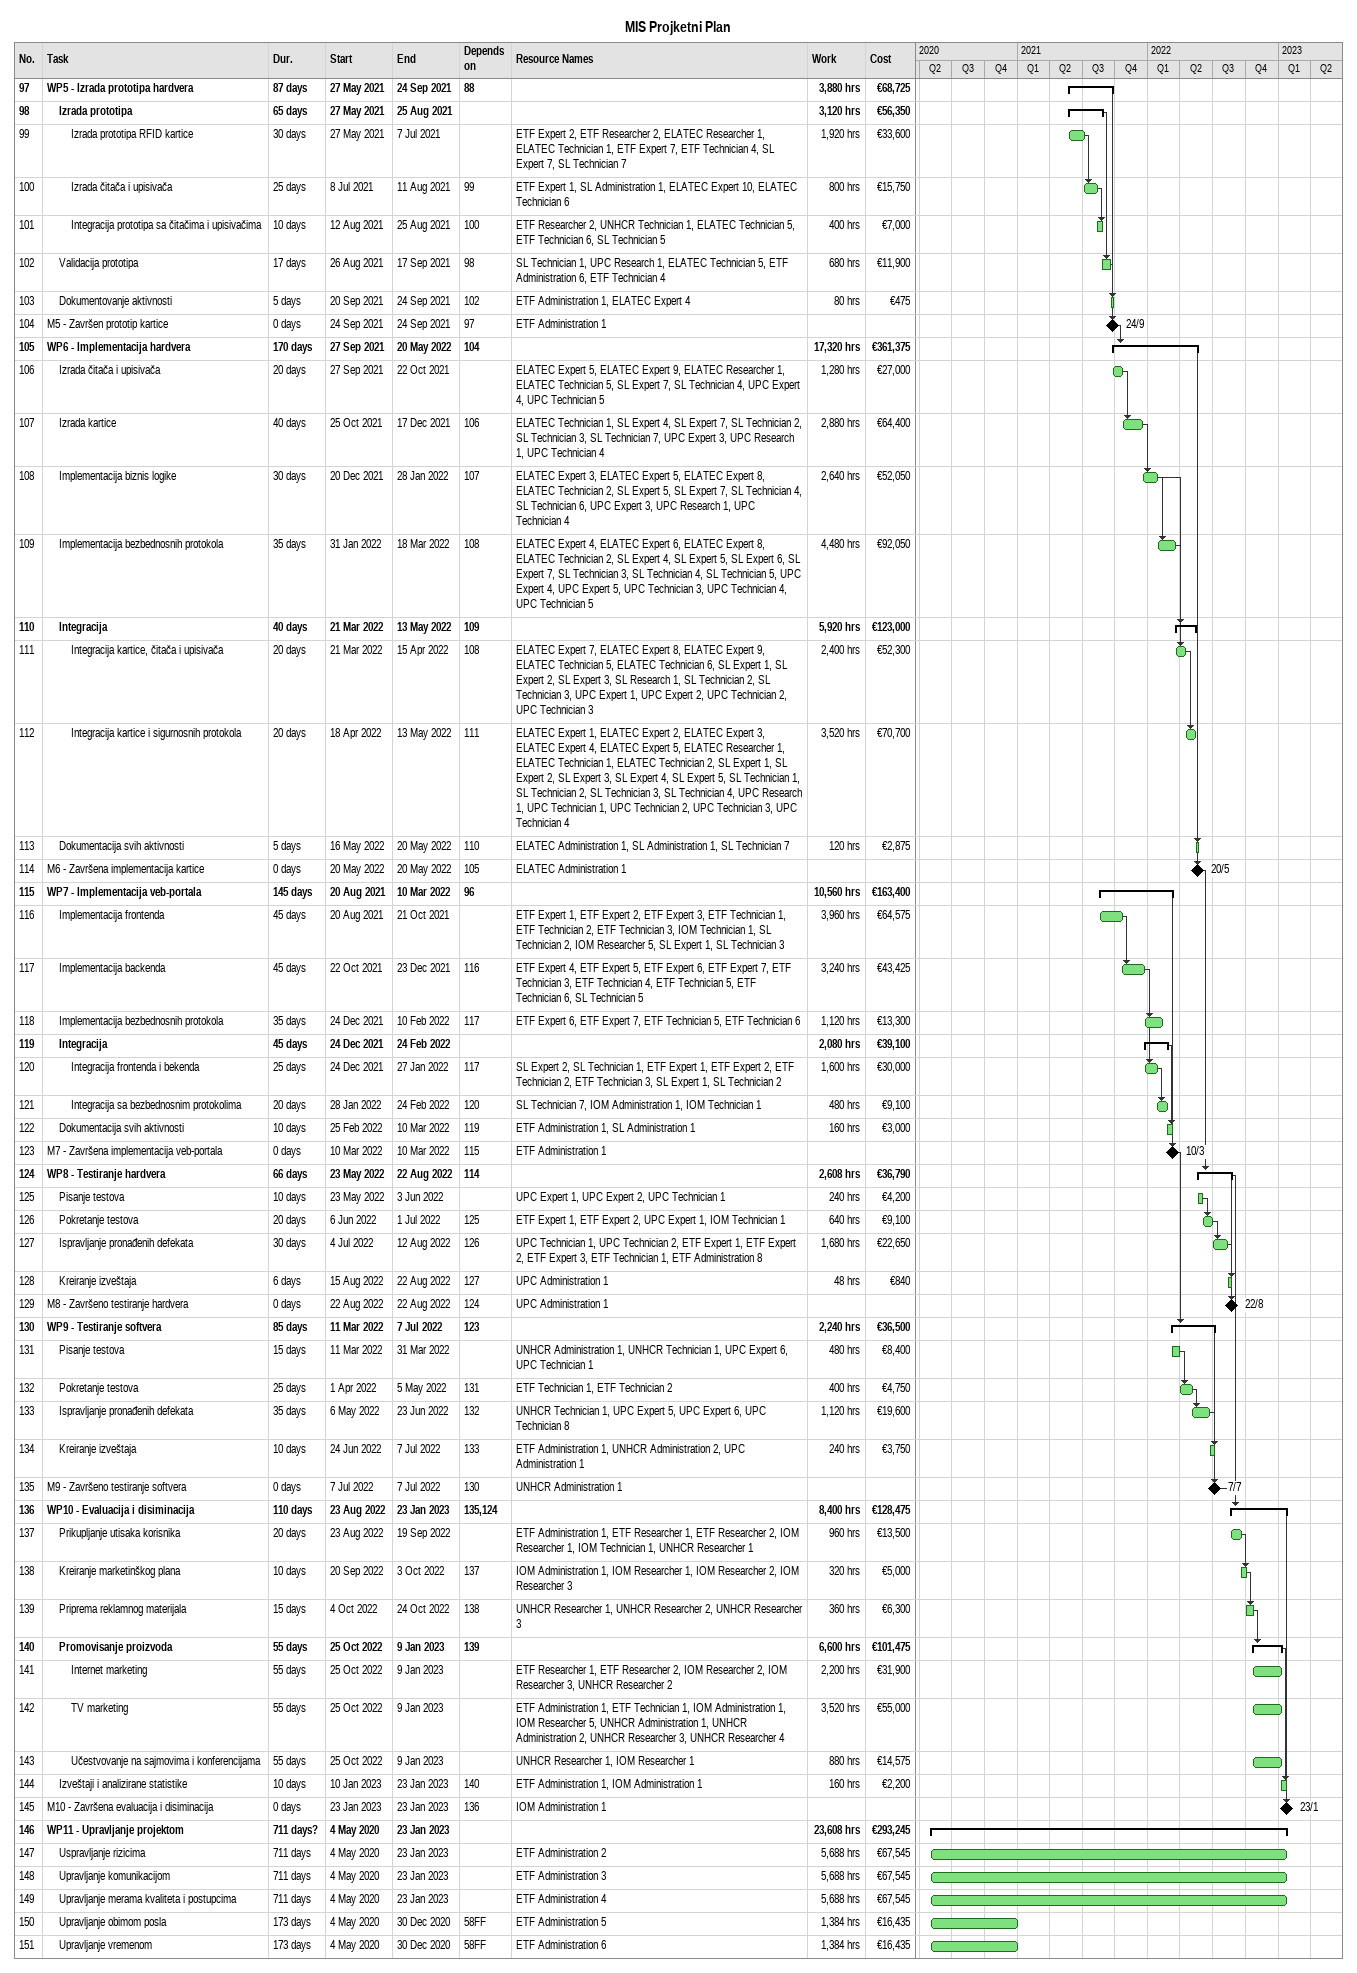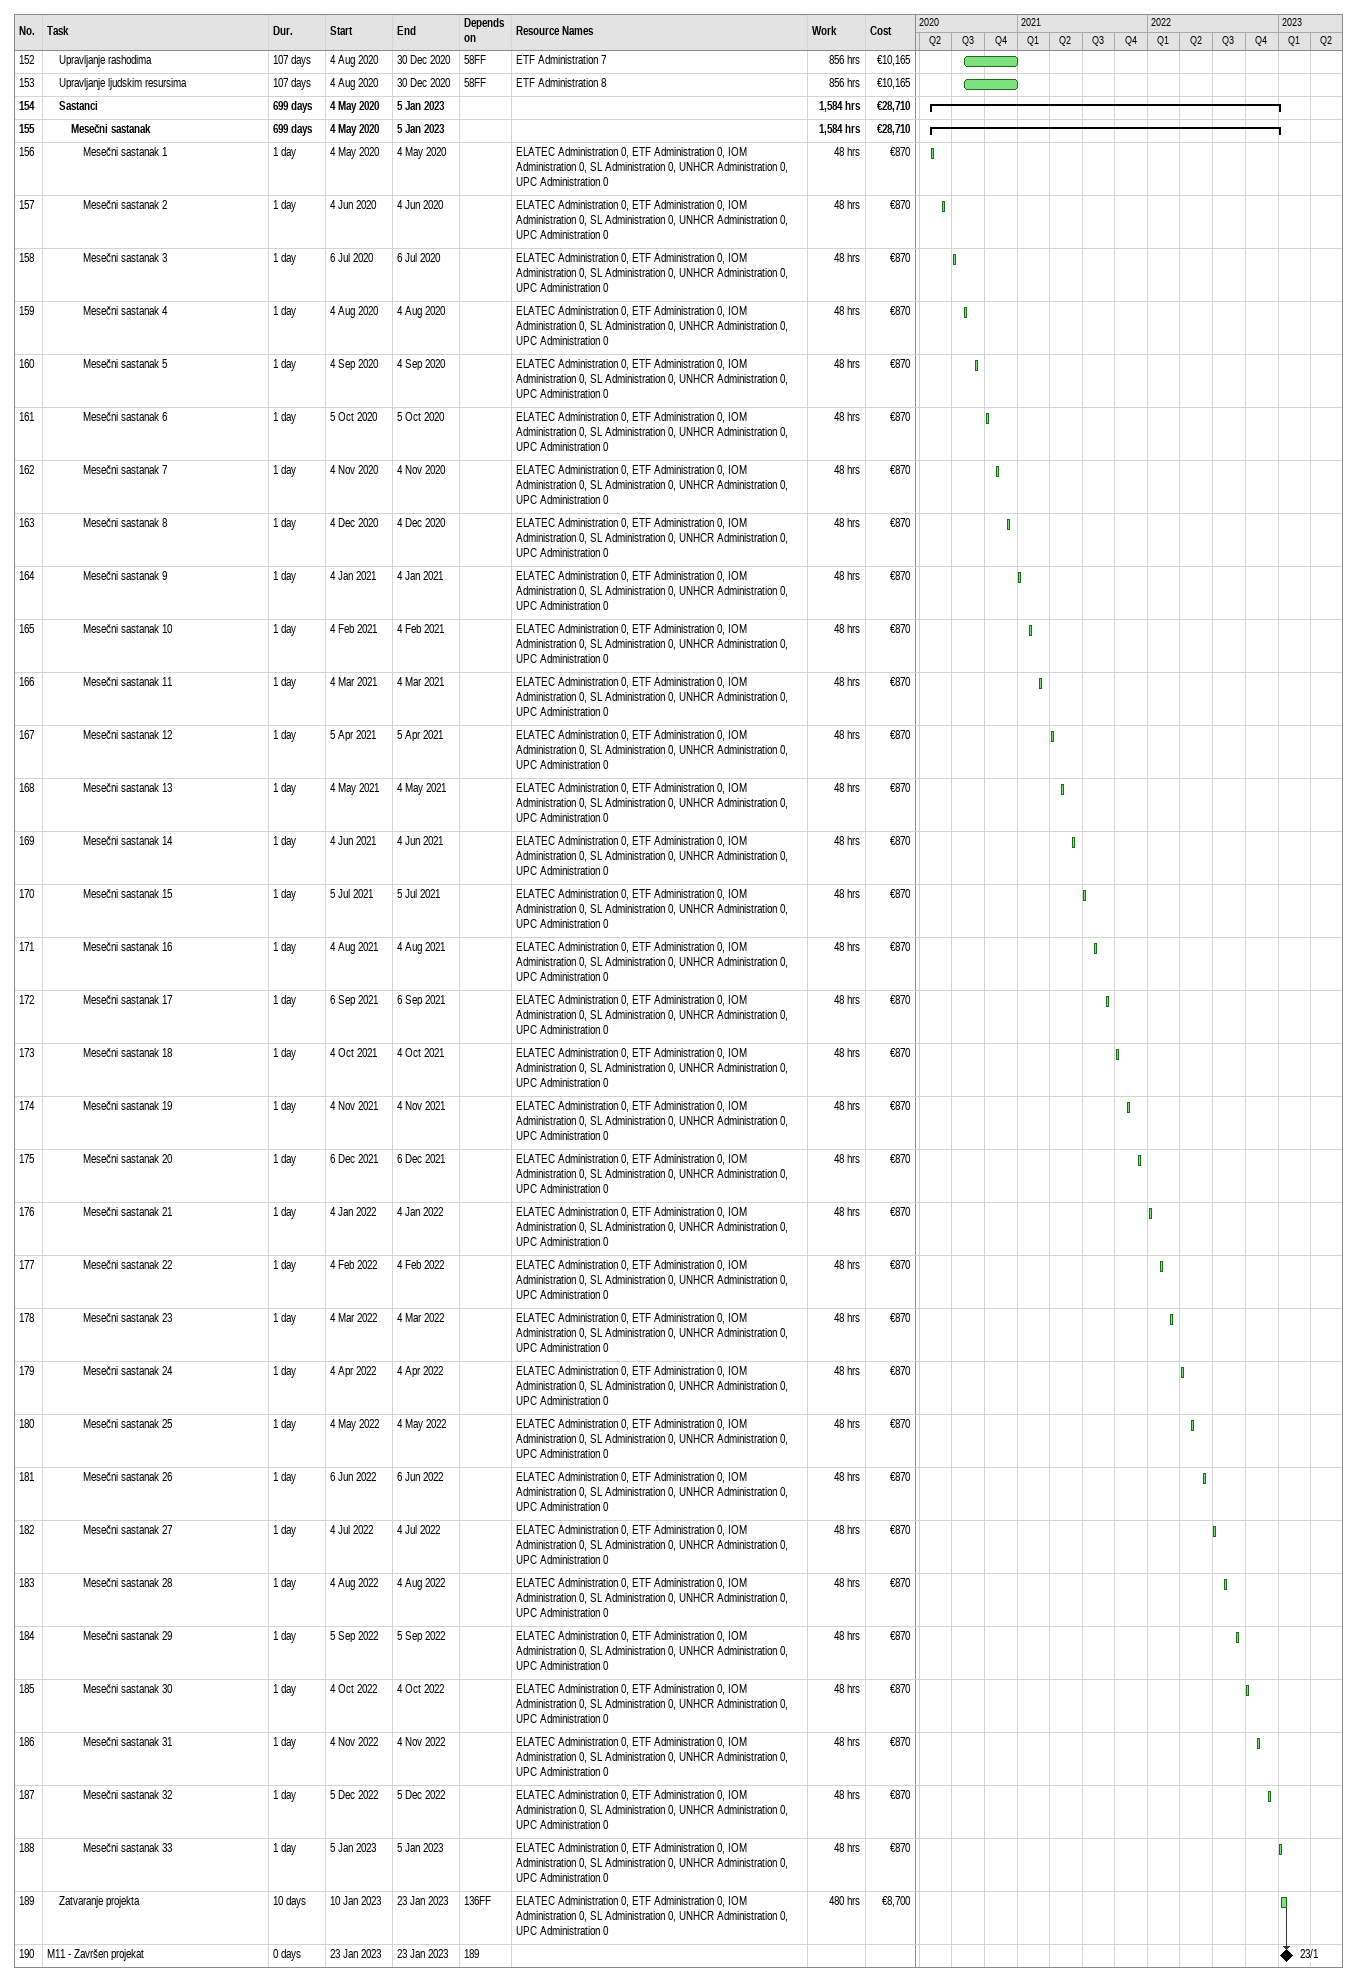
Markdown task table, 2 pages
MIS Projketni Plan

| ID | Level | Task | Duration | Start | Finish | Predecessors | Resources | Work (h) | Cost (€) |
|---|---|---|---|---|---|---|---|---|---|
| 97 | 1 | **WP5 - Izrada prototipa hardvera** | 87d | 2021-05-27 | 2021-09-24 | 88 |  | 3880 | 68725 |
| 98 | 2 | **Izrada prototipa** | 65d | 2021-05-27 | 2021-08-25 |  |  | 3120 | 56350 |
| 99 | 3 | Izrada prototipa RFID kartice | 30d | 2021-05-27 | 2021-07-07 |  | ETF Expert 2, ETF Researcher 2, ELATEC Researcher 1, ELATEC Technician 1, ETF Expert 7, ETF Technician 4, SL Expert 7, SL Technician 7 | 1920 | 33600 |
| 100 | 3 | Izrada čitača i upisivača | 25d | 2021-07-08 | 2021-08-11 | 99 | ETF Expert 1, SL Administration 1, ELATEC Expert 10, ELATEC Technician 6 | 800 | 15750 |
| 101 | 3 | Integracija prototipa sa čitačima i upisivačima | 10d | 2021-08-12 | 2021-08-25 | 100 | ETF Researcher 2, UNHCR Technician 1, ELATEC Technician 5, ETF Technician 6, SL Technician 5 | 400 | 7000 |
| 102 | 2 | Validacija prototipa | 17d | 2021-08-26 | 2021-09-17 | 98 | SL Technician 1, UPC Research 1, ELATEC Technician 5, ETF Administration 6, ETF Technician 4 | 680 | 11900 |
| 103 | 2 | Dokumentovanje aktivnosti | 5d | 2021-09-20 | 2021-09-24 | 102 | ETF Administration 1, ELATEC Expert 4 | 80 | 475 |
| 104 | 1 | M5 - Završen prototip kartice | 0d | 2021-09-24 | 2021-09-24 | 97 | ETF Administration 1 |  |  |
| 105 | 1 | **WP6 - Implementacija hardvera** | 170d | 2021-09-27 | 2022-05-20 | 104 |  | 17320 | 361375 |
| 106 | 2 | Izrada čitača i upisivača | 20d | 2021-09-27 | 2021-10-22 |  | ELATEC Expert 5, ELATEC Expert 9, ELATEC Researcher 1, ELATEC Technician 5, SL Expert 7, SL Technician 4, UPC Expert 4, UPC Technician 5 | 1280 | 27000 |
| 107 | 2 | Izrada kartice | 40d | 2021-10-25 | 2021-12-17 | 106 | ELATEC Technician 1, SL Expert 4, SL Expert 7, SL Technician 2, SL Technician 3, SL Technician 7, UPC Expert 3, UPC Research 1, UPC Technician 4 | 2880 | 64400 |
| 108 | 2 | Implementacija biznis logike | 30d | 2021-12-20 | 2022-01-28 | 107 | ELATEC Expert 3, ELATEC Expert 5, ELATEC Expert 8, ELATEC Technician 2, SL Expert 5, SL Expert 7, SL Technician 4, SL Technician 6, UPC Expert 3, UPC Research 1, UPC Technician 4 | 2640 | 52050 |
| 109 | 2 | Implementacija bezbednosnih protokola | 35d | 2022-01-31 | 2022-03-18 | 108 | ELATEC Expert 4, ELATEC Expert 6, ELATEC Expert 8, ELATEC Technician 2, SL Expert 4, SL Expert 5, SL Expert 6, SL Expert 7, SL Technician 3, SL Technician 4, SL Technician 5, UPC Expert 4, UPC Expert 5, UPC Technician 3, UPC Technician 4, UPC Technician 5 | 4480 | 92050 |
| 110 | 2 | **Integracija** | 40d | 2022-03-21 | 2022-05-13 | 109 |  | 5920 | 123000 |
| 111 | 3 | Integracija kartice, čitača i upisivača | 20d | 2022-03-21 | 2022-04-15 | 108 | ELATEC Expert 7, ELATEC Expert 8, ELATEC Expert 9, ELATEC Technician 5, ELATEC Technician 6, SL Expert 1, SL Expert 2, SL Expert 3, SL Research 1, SL Technician 2, SL Technician 3, UPC Expert 1, UPC Expert 2, UPC Technician 2, UPC Technician 3 | 2400 | 52300 |
| 112 | 3 | Integracija kartice i sigurnosnih protokola | 20d | 2022-04-18 | 2022-05-13 | 111 | ELATEC Expert 1, ELATEC Expert 2, ELATEC Expert 3, ELATEC Expert 4, ELATEC Expert 5, ELATEC Researcher 1, ELATEC Technician 1, ELATEC Technician 2, SL Expert 1, SL Expert 2, SL Expert 3, SL Expert 4, SL Expert 5, SL Technician 1, SL Technician 2, SL Technician 3, SL Technician 4, UPC Research 1, UPC Technician 1, UPC Technician 2, UPC Technician 3, UPC Technician 4 | 3520 | 70700 |
| 113 | 2 | Dokumentacija svih aktivnosti | 5d | 2022-05-16 | 2022-05-20 | 110 | ELATEC Administration 1, SL Administration 1, SL Technician 7 | 120 | 2875 |
| 114 | 1 | M6 - Završena implementacija kartice | 0d | 2022-05-20 | 2022-05-20 | 105 | ELATEC Administration 1 |  |  |
| 115 | 1 | **WP7 - Implementacija veb-portala** | 145d | 2021-08-20 | 2022-03-10 | 96 |  | 10560 | 163400 |
| 116 | 2 | Implementacija frontenda | 45d | 2021-08-20 | 2021-10-21 |  | ETF Expert 1, ETF Expert 2, ETF Expert 3, ETF Technician 1, ETF Technician 2, ETF Technician 3, IOM Technician 1, SL Technician 2, IOM Researcher 5, SL Expert 1, SL Technician 3 | 3960 | 64575 |
| 117 | 2 | Implementacija backenda | 45d | 2021-10-22 | 2021-12-23 | 116 | ETF Expert 4, ETF Expert 5, ETF Expert 6, ETF Expert 7, ETF Technician 3, ETF Technician 4, ETF Technician 5, ETF Technician 6, SL Technician 5 | 3240 | 43425 |
| 118 | 2 | Implementacija bezbednosnih protokola | 35d | 2021-12-24 | 2022-02-10 | 117 | ETF Expert 6, ETF Expert 7, ETF Technician 5, ETF Technician 6 | 1120 | 13300 |
| 119 | 2 | **Integracija** | 45d | 2021-12-24 | 2022-02-24 |  |  | 2080 | 39100 |
| 120 | 3 | Integracija frontenda i bekenda | 25d | 2021-12-24 | 2022-01-27 | 117 | SL Expert 2, SL Technician 1, ETF Expert 1, ETF Expert 2, ETF Technician 2, ETF Technician 3, SL Expert 1, SL Technician 2 | 1600 | 30000 |
| 121 | 3 | Integracija sa bezbednosnim protokolima | 20d | 2022-01-28 | 2022-02-24 | 120 | SL Technician 7, IOM Administration 1, IOM Technician 1 | 480 | 9100 |
| 122 | 2 | Dokumentacija svih aktivnosti | 10d | 2022-02-25 | 2022-03-10 | 119 | ETF Administration 1, SL Administration 1 | 160 | 3000 |
| 123 | 1 | M7 - Završena implementacija veb-portala | 0d | 2022-03-10 | 2022-03-10 | 115 | ETF Administration 1 |  |  |
| 124 | 1 | **WP8 - Testiranje hardvera** | 66d | 2022-05-23 | 2022-08-22 | 114 |  | 2608 | 36790 |
| 125 | 2 | Pisanje testova | 10d | 2022-05-23 | 2022-06-03 |  | UPC Expert 1, UPC Expert 2, UPC Technician 1 | 240 | 4200 |
| 126 | 2 | Pokretanje testova | 20d | 2022-06-06 | 2022-07-01 | 125 | ETF Expert 1, ETF Expert 2, UPC Expert 1, IOM Technician 1 | 640 | 9100 |
| 127 | 2 | Ispravljanje pronađenih defekata | 30d | 2022-07-04 | 2022-08-12 | 126 | UPC Technician 1, UPC Technician 2, ETF Expert 1, ETF Expert 2, ETF Expert 3, ETF Technician 1, ETF Administration 8 | 1680 | 22650 |
| 128 | 2 | Kreiranje izveštaja | 6d | 2022-08-15 | 2022-08-22 | 127 | UPC Administration 1 | 48 | 840 |
| 129 | 1 | M8 - Završeno testiranje hardvera | 0d | 2022-08-22 | 2022-08-22 | 124 | UPC Administration 1 |  |  |
| 130 | 1 | **WP9 - Testiranje softvera** | 85d | 2022-03-11 | 2022-07-07 | 123 |  | 2240 | 36500 |
| 131 | 2 | Pisanje testova | 15d | 2022-03-11 | 2022-03-31 |  | UNHCR Administration 1, UNHCR Technician 1, UPC Expert 6, UPC Technician 1 | 480 | 8400 |
| 132 | 2 | Pokretanje testova | 25d | 2022-04-01 | 2022-05-05 | 131 | ETF Technician 1, ETF Technician 2 | 400 | 4750 |
| 133 | 2 | Ispravljanje pronađenih defekata | 35d | 2022-05-06 | 2022-06-23 | 132 | UNHCR Technician 1, UPC Expert 5, UPC Expert 6, UPC Technician 8 | 1120 | 19600 |
| 134 | 2 | Kreiranje izveštaja | 10d | 2022-06-24 | 2022-07-07 | 133 | ETF Administration 1, UNHCR Administration 2, UPC Administration 1 | 240 | 3750 |
| 135 | 1 | M9 - Završeno testiranje softvera | 0d | 2022-07-07 | 2022-07-07 | 130 | UNHCR Administration 1 |  |  |
| 136 | 1 | **WP10 - Evaluacija i disiminacija** | 110d | 2022-08-23 | 2023-01-23 | 135, 124 |  | 8400 | 128475 |
| 137 | 2 | Prikupljanje utisaka korisnika | 20d | 2022-08-23 | 2022-09-19 |  | ETF Administration 1, ETF Researcher 1, ETF Researcher 2, IOM Researcher 1, IOM Technician 1, UNHCR Researcher 1 | 960 | 13500 |
| 138 | 2 | Kreiranje marketinškog plana | 10d | 2022-09-20 | 2022-10-03 | 137 | IOM Administration 1, IOM Researcher 1, IOM Researcher 2, IOM Researcher 3 | 320 | 5000 |
| 139 | 2 | Priprema reklamnog materijala | 15d | 2022-10-04 | 2022-10-24 | 138 | UNHCR Researcher 1, UNHCR Researcher 2, UNHCR Researcher 3 | 360 | 6300 |
| 140 | 2 | **Promovisanje proizvoda** | 55d | 2022-10-25 | 2023-01-09 | 139 |  | 6600 | 101475 |
| 141 | 3 | Internet marketing | 55d | 2022-10-25 | 2023-01-09 |  | ETF Researcher 1, ETF Researcher 2, IOM Researcher 2, IOM Researcher 3, UNHCR Researcher 2 | 2200 | 31900 |
| 142 | 3 | TV marketing | 55d | 2022-10-25 | 2023-01-09 |  | ETF Administration 1, ETF Technician 1, IOM Administration 1, IOM Researcher 5, UNHCR Administration 1, UNHCR Administration 2, UNHCR Researcher 3, UNHCR Researcher 4 | 3520 | 55000 |
| 143 | 3 | Učestvovanje na sajmovima i konferencijama | 55d | 2022-10-25 | 2023-01-09 |  | UNHCR Researcher 1, IOM Researcher 1 | 880 | 14575 |
| 144 | 2 | Izveštaji i analizirane statistike | 10d | 2023-01-10 | 2023-01-23 | 140 | ETF Administration 1, IOM Administration 1 | 160 | 2200 |
| 145 | 1 | M10 - Završena evaluacija i disiminacija | 0d | 2023-01-23 | 2023-01-23 | 136 | IOM Administration 1 |  |  |
| 146 | 1 | **WP11 - Upravljanje projektom** | 711d? | 2020-05-04 | 2023-01-23 |  |  | 23608 | 293245 |
| 147 | 2 | Uspravljanje rizicima | 711d | 2020-05-04 | 2023-01-23 |  | ETF Administration 2 | 5688 | 67545 |
| 148 | 2 | Upravljanje komunikacijom | 711d | 2020-05-04 | 2023-01-23 |  | ETF Administration 3 | 5688 | 67545 |
| 149 | 2 | Upravljanje merama kvaliteta i postupcima | 711d | 2020-05-04 | 2023-01-23 |  | ETF Administration 4 | 5688 | 67545 |
| 150 | 2 | Upravljanje obimom posla | 173d | 2020-05-04 | 2020-12-30 | 58FF | ETF Administration 5 | 1384 | 16435 |
| 151 | 2 | Upravljanje vremenom | 173d | 2020-05-04 | 2020-12-30 | 58FF | ETF Administration 6 | 1384 | 16435 |
| 152 | 2 | Upravljanje rashodima | 107d | 2020-08-04 | 2020-12-30 | 58FF | ETF Administration 7 | 856 | 10165 |
| 153 | 2 | Upravljanje ljudskim resursima | 107d | 2020-08-04 | 2020-12-30 | 58FF | ETF Administration 8 | 856 | 10165 |
| 154 | 2 | **Sastanci** | 699d | 2020-05-04 | 2023-01-05 |  |  | 1584 | 28710 |
| 155 | 3 | **Mesečni sastanak** | 699d | 2020-05-04 | 2023-01-05 |  |  | 1584 | 28710 |
| 156 | 4 | Mesečni sastanak 1 | 1d | 2020-05-04 | 2020-05-04 |  | ELATEC Administration 0, ETF Administration 0, IOM Administration 0, SL Administration 0, UNHCR Administration 0, UPC Administration 0 | 48 | 870 |
| 157 | 4 | Mesečni sastanak 2 | 1d | 2020-06-04 | 2020-06-04 |  | ELATEC Administration 0, ETF Administration 0, IOM Administration 0, SL Administration 0, UNHCR Administration 0, UPC Administration 0 | 48 | 870 |
| 158 | 4 | Mesečni sastanak 3 | 1d | 2020-07-06 | 2020-07-06 |  | ELATEC Administration 0, ETF Administration 0, IOM Administration 0, SL Administration 0, UNHCR Administration 0, UPC Administration 0 | 48 | 870 |
| 159 | 4 | Mesečni sastanak 4 | 1d | 2020-08-04 | 2020-08-04 |  | ELATEC Administration 0, ETF Administration 0, IOM Administration 0, SL Administration 0, UNHCR Administration 0, UPC Administration 0 | 48 | 870 |
| 160 | 4 | Mesečni sastanak 5 | 1d | 2020-09-04 | 2020-09-04 |  | ELATEC Administration 0, ETF Administration 0, IOM Administration 0, SL Administration 0, UNHCR Administration 0, UPC Administration 0 | 48 | 870 |
| 161 | 4 | Mesečni sastanak 6 | 1d | 2020-10-05 | 2020-10-05 |  | ELATEC Administration 0, ETF Administration 0, IOM Administration 0, SL Administration 0, UNHCR Administration 0, UPC Administration 0 | 48 | 870 |
| 162 | 4 | Mesečni sastanak 7 | 1d | 2020-11-04 | 2020-11-04 |  | ELATEC Administration 0, ETF Administration 0, IOM Administration 0, SL Administration 0, UNHCR Administration 0, UPC Administration 0 | 48 | 870 |
| 163 | 4 | Mesečni sastanak 8 | 1d | 2020-12-04 | 2020-12-04 |  | ELATEC Administration 0, ETF Administration 0, IOM Administration 0, SL Administration 0, UNHCR Administration 0, UPC Administration 0 | 48 | 870 |
| 164 | 4 | Mesečni sastanak 9 | 1d | 2021-01-04 | 2021-01-04 |  | ELATEC Administration 0, ETF Administration 0, IOM Administration 0, SL Administration 0, UNHCR Administration 0, UPC Administration 0 | 48 | 870 |
| 165 | 4 | Mesečni sastanak 10 | 1d | 2021-02-04 | 2021-02-04 |  | ELATEC Administration 0, ETF Administration 0, IOM Administration 0, SL Administration 0, UNHCR Administration 0, UPC Administration 0 | 48 | 870 |
| 166 | 4 | Mesečni sastanak 11 | 1d | 2021-03-04 | 2021-03-04 |  | ELATEC Administration 0, ETF Administration 0, IOM Administration 0, SL Administration 0, UNHCR Administration 0, UPC Administration 0 | 48 | 870 |
| 167 | 4 | Mesečni sastanak 12 | 1d | 2021-04-05 | 2021-04-05 |  | ELATEC Administration 0, ETF Administration 0, IOM Administration 0, SL Administration 0, UNHCR Administration 0, UPC Administration 0 | 48 | 870 |
| 168 | 4 | Mesečni sastanak 13 | 1d | 2021-05-04 | 2021-05-04 |  | ELATEC Administration 0, ETF Administration 0, IOM Administration 0, SL Administration 0, UNHCR Administration 0, UPC Administration 0 | 48 | 870 |
| 169 | 4 | Mesečni sastanak 14 | 1d | 2021-06-04 | 2021-06-04 |  | ELATEC Administration 0, ETF Administration 0, IOM Administration 0, SL Administration 0, UNHCR Administration 0, UPC Administration 0 | 48 | 870 |
| 170 | 4 | Mesečni sastanak 15 | 1d | 2021-07-05 | 2021-07-05 |  | ELATEC Administration 0, ETF Administration 0, IOM Administration 0, SL Administration 0, UNHCR Administration 0, UPC Administration 0 | 48 | 870 |
| 171 | 4 | Mesečni sastanak 16 | 1d | 2021-08-04 | 2021-08-04 |  | ELATEC Administration 0, ETF Administration 0, IOM Administration 0, SL Administration 0, UNHCR Administration 0, UPC Administration 0 | 48 | 870 |
| 172 | 4 | Mesečni sastanak 17 | 1d | 2021-09-06 | 2021-09-06 |  | ELATEC Administration 0, ETF Administration 0, IOM Administration 0, SL Administration 0, UNHCR Administration 0, UPC Administration 0 | 48 | 870 |
| 173 | 4 | Mesečni sastanak 18 | 1d | 2021-10-04 | 2021-10-04 |  | ELATEC Administration 0, ETF Administration 0, IOM Administration 0, SL Administration 0, UNHCR Administration 0, UPC Administration 0 | 48 | 870 |
| 174 | 4 | Mesečni sastanak 19 | 1d | 2021-11-04 | 2021-11-04 |  | ELATEC Administration 0, ETF Administration 0, IOM Administration 0, SL Administration 0, UNHCR Administration 0, UPC Administration 0 | 48 | 870 |
| 175 | 4 | Mesečni sastanak 20 | 1d | 2021-12-06 | 2021-12-06 |  | ELATEC Administration 0, ETF Administration 0, IOM Administration 0, SL Administration 0, UNHCR Administration 0, UPC Administration 0 | 48 | 870 |
| 176 | 4 | Mesečni sastanak 21 | 1d | 2022-01-04 | 2022-01-04 |  | ELATEC Administration 0, ETF Administration 0, IOM Administration 0, SL Administration 0, UNHCR Administration 0, UPC Administration 0 | 48 | 870 |
| 177 | 4 | Mesečni sastanak 22 | 1d | 2022-02-04 | 2022-02-04 |  | ELATEC Administration 0, ETF Administration 0, IOM Administration 0, SL Administration 0, UNHCR Administration 0, UPC Administration 0 | 48 | 870 |
| 178 | 4 | Mesečni sastanak 23 | 1d | 2022-03-04 | 2022-03-04 |  | ELATEC Administration 0, ETF Administration 0, IOM Administration 0, SL Administration 0, UNHCR Administration 0, UPC Administration 0 | 48 | 870 |
| 179 | 4 | Mesečni sastanak 24 | 1d | 2022-04-04 | 2022-04-04 |  | ELATEC Administration 0, ETF Administration 0, IOM Administration 0, SL Administration 0, UNHCR Administration 0, UPC Administration 0 | 48 | 870 |
| 180 | 4 | Mesečni sastanak 25 | 1d | 2022-05-04 | 2022-05-04 |  | ELATEC Administration 0, ETF Administration 0, IOM Administration 0, SL Administration 0, UNHCR Administration 0, UPC Administration 0 | 48 | 870 |
| 181 | 4 | Mesečni sastanak 26 | 1d | 2022-06-06 | 2022-06-06 |  | ELATEC Administration 0, ETF Administration 0, IOM Administration 0, SL Administration 0, UNHCR Administration 0, UPC Administration 0 | 48 | 870 |
| 182 | 4 | Mesečni sastanak 27 | 1d | 2022-07-04 | 2022-07-04 |  | ELATEC Administration 0, ETF Administration 0, IOM Administration 0, SL Administration 0, UNHCR Administration 0, UPC Administration 0 | 48 | 870 |
| 183 | 4 | Mesečni sastanak 28 | 1d | 2022-08-04 | 2022-08-04 |  | ELATEC Administration 0, ETF Administration 0, IOM Administration 0, SL Administration 0, UNHCR Administration 0, UPC Administration 0 | 48 | 870 |
| 184 | 4 | Mesečni sastanak 29 | 1d | 2022-09-05 | 2022-09-05 |  | ELATEC Administration 0, ETF Administration 0, IOM Administration 0, SL Administration 0, UNHCR Administration 0, UPC Administration 0 | 48 | 870 |
| 185 | 4 | Mesečni sastanak 30 | 1d | 2022-10-04 | 2022-10-04 |  | ELATEC Administration 0, ETF Administration 0, IOM Administration 0, SL Administration 0, UNHCR Administration 0, UPC Administration 0 | 48 | 870 |
| 186 | 4 | Mesečni sastanak 31 | 1d | 2022-11-04 | 2022-11-04 |  | ELATEC Administration 0, ETF Administration 0, IOM Administration 0, SL Administration 0, UNHCR Administration 0, UPC Administration 0 | 48 | 870 |
| 187 | 4 | Mesečni sastanak 32 | 1d | 2022-12-05 | 2022-12-05 |  | ELATEC Administration 0, ETF Administration 0, IOM Administration 0, SL Administration 0, UNHCR Administration 0, UPC Administration 0 | 48 | 870 |
| 188 | 4 | Mesečni sastanak 33 | 1d | 2023-01-05 | 2023-01-05 |  | ELATEC Administration 0, ETF Administration 0, IOM Administration 0, SL Administration 0, UNHCR Administration 0, UPC Administration 0 | 48 | 870 |
| 189 | 2 | Zatvaranje projekta | 10d | 2023-01-10 | 2023-01-23 | 136FF | ELATEC Administration 0, ETF Administration 0, IOM Administration 0, SL Administration 0, UNHCR Administration 0, UPC Administration 0 | 480 | 8700 |
| 190 | 1 | M11 - Završen projekat | 0d | 2023-01-23 | 2023-01-23 | 189 |  |  |  |
